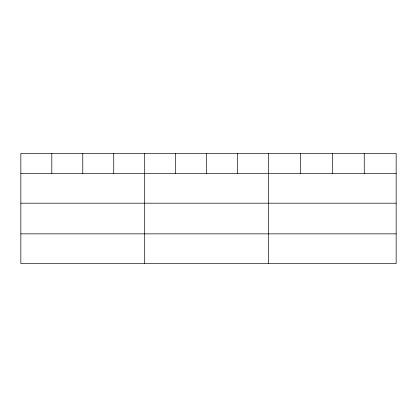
<?xml version="1.0" encoding="UTF-8"?>
<svg xmlns="http://www.w3.org/2000/svg" width="417" height="417" viewBox="0 0 417 417"><rect width="100%" height="100%" fill="white"/><g stroke="black" fill="none" stroke-linecap="round" stroke-linejoin="round"><path stroke-width="0.63" d="M396.15 203.188L396.15 153.378L20.85 153.378L20.85 263.622L396.15 263.622L396.15 203.188L20.85 203.188M20.85 173.425L396.15 173.425M20.85 233.859L396.15 233.859M364.249 153.378L364.249 173.425M332.349 153.378L332.349 173.425M300.448 153.378L300.448 173.425M268.548 153.378L268.548 263.622M237.586 153.378L237.586 173.425M206.623 153.378L206.623 173.425M175.661 153.378L175.661 173.425M144.699 153.378L144.699 263.622M113.737 153.378L113.737 173.425M82.775 153.378L82.775 173.425M51.812 153.378L51.812 173.425"/></g></svg>
